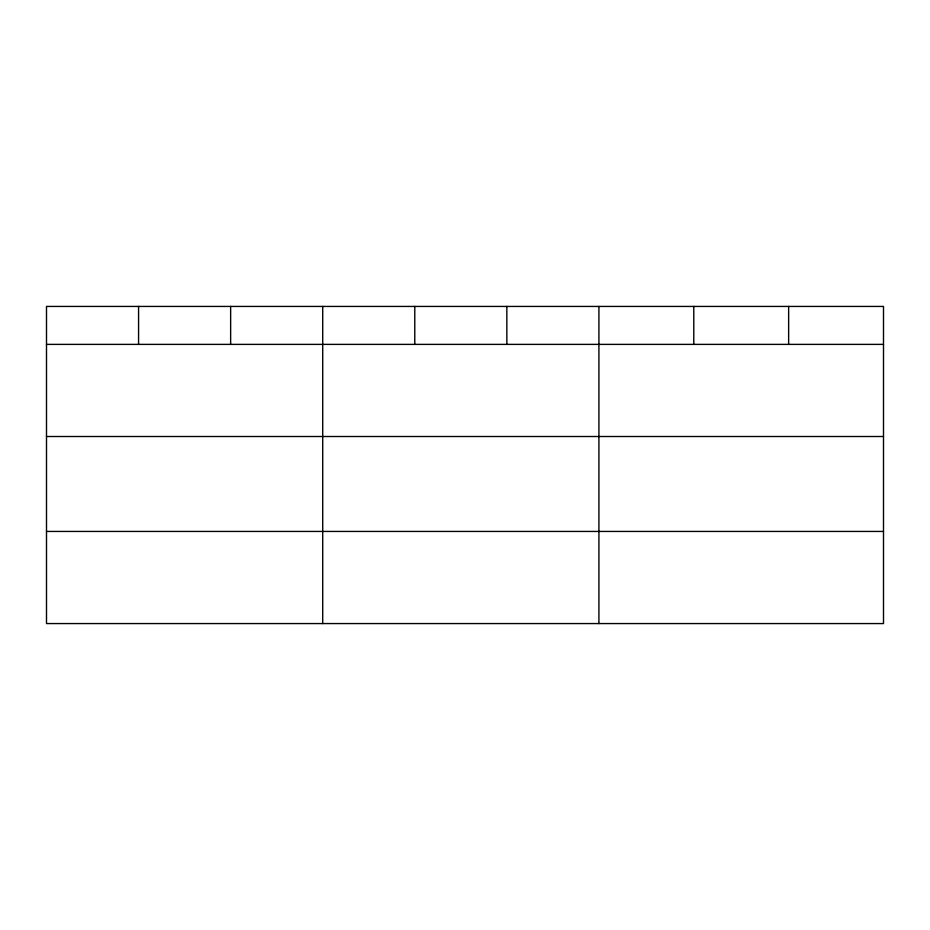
<?xml version="1.0" encoding="UTF-8"?>
<svg xmlns="http://www.w3.org/2000/svg" width="930" height="930" viewBox="0 0 930 930"><rect width="100%" height="100%" fill="white"/><g stroke="black" fill="none" stroke-linecap="round" stroke-linejoin="round"><path stroke-width="1.4" d="M883.5 436.507L883.5 306.435L46.5 306.435L46.5 623.565L883.5 623.565L883.5 436.507L46.5 436.507M46.5 344.379L883.5 344.379M46.5 531.437L883.5 531.437M788.64 306.435L788.64 344.379M693.78 306.435L693.78 344.379M598.92 306.435L598.92 623.565M506.85 306.435L506.85 344.379M414.78 306.435L414.78 344.379M322.71 306.435L322.71 623.565M230.64 306.435L230.64 344.379M138.57 306.435L138.57 344.379"/></g></svg>
